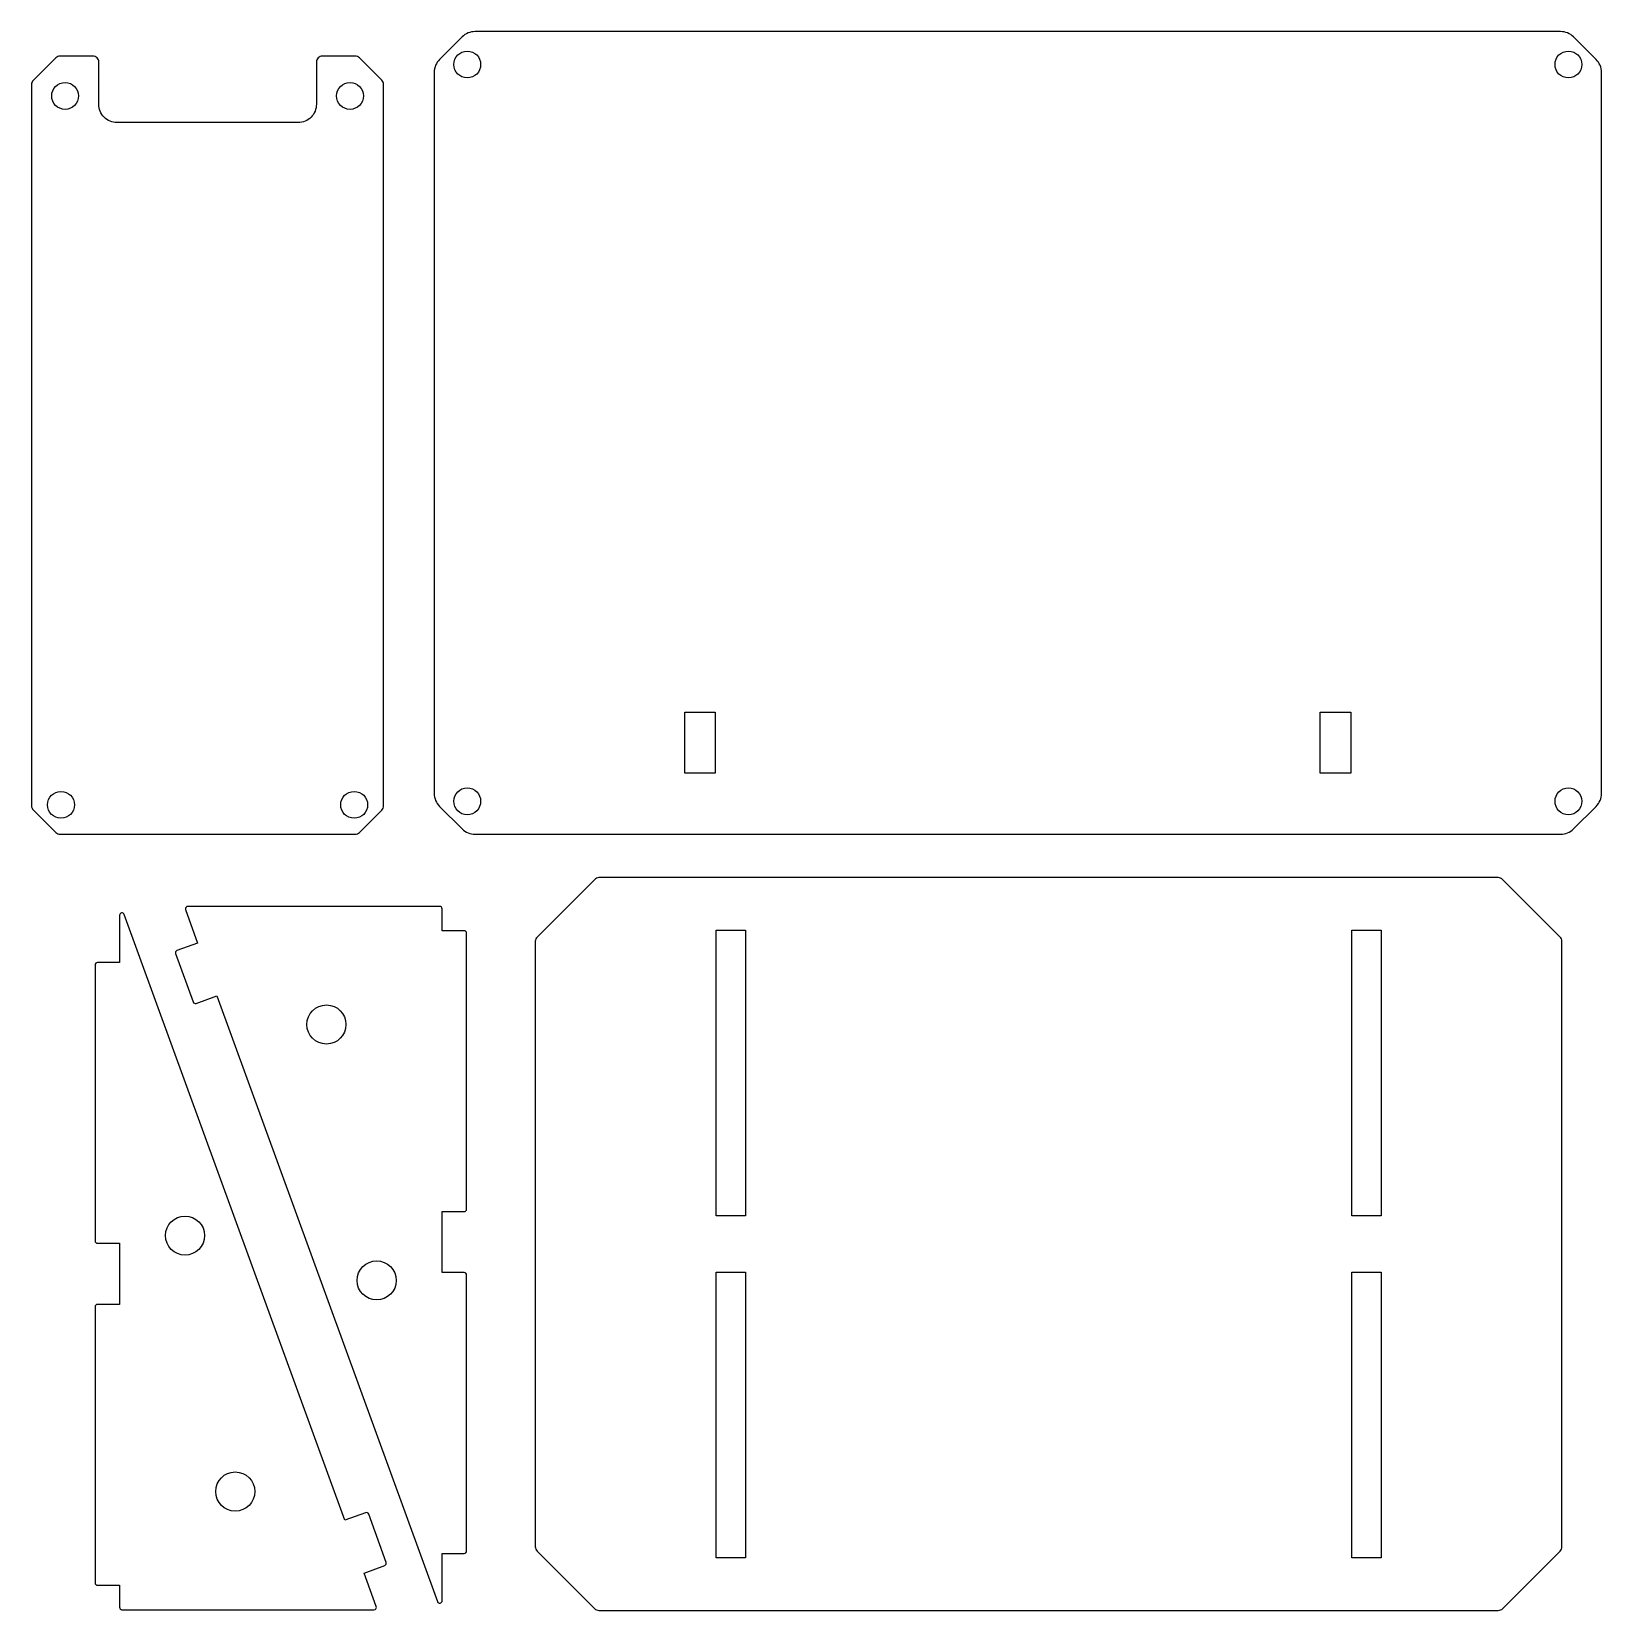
# Model space of a CAD drawing. Header units: millimetres. Extents: x 87 to 215, y -31 to 98.
import ezdxf

# ---------------------------------------------------------------- set-up
doc = ezdxf.new("R2010")
doc.units = ezdxf.units.MM
doc.layers.get('0').update_dxf_attribs({"linetype": 'CONTINUOUS'})

msp = doc.modelspace()

# ---------------------------------------------------------------- linework, layer by layer
for points in [[(212.95, 33.16), (214.79, 35, 0.198912), (215.23, 36.06), (215.23, 95.09, 0.198912), (214.79, 96.15), (212.95, 97.99, 0.198913), (211.89, 98.42), (123.06, 98.42, 0.198912), (122, 97.99), (120.16, 96.15, 0.198912), (119.72, 95.09), (119.72, 36.06, 0.198912), (120.16, 35), (122, 33.16, 0.198912), (123.06, 32.72), (211.89, 32.72, 0.198912)], [(110.08, 95.92), (110.08, 92.48, -0.414214), (108.58, 90.97), (93.77, 90.97, -0.414214), (92.28, 92.48), (92.28, 95.92, 0.414214), (91.78, 96.42), (89.11, 96.42, 0.198912), (88.75, 96.28), (86.92, 94.45, 0.198912), (86.77, 94.09), (86.77, 35.06, 0.198912), (86.92, 34.7), (88.75, 32.87, 0.198912), (89.11, 32.72), (113.24, 32.72, 0.198912), (113.6, 32.87), (115.43, 34.7, 0.198912), (115.57, 35.06), (115.57, 94.09, 0.198912), (115.43, 94.45), (113.6, 96.28, 0.198912), (113.24, 96.42), (110.57, 96.42, 0.414214)], [(128.14, -25.96), (132.85, -30.67, 0.198912), (133.2, -30.81), (206.79, -30.81, 0.198912), (207.14, -30.67), (211.85, -25.96, 0.198912), (211.99, -25.6), (211.99, 23.96, 0.198912), (211.85, 24.31), (207.14, 29.02, 0.198912), (206.79, 29.17), (133.2, 29.17, 0.198912), (132.85, 29.02), (128.14, 24.31, 0.198912), (127.99, 23.96), (127.99, -25.6, 0.198912)], [(92.17, -0.76), (93.97, -0.76), (93.97, -5.76), (92.17, -5.76, 0.414214), (91.97, -5.96), (91.97, -28.55, 0.414214), (92.17, -28.75), (93.97, -28.75), (93.97, -30.55, 0.414214), (94.17, -30.75), (114.79, -30.75, 0.520567), (114.98, -30.49), (113.98, -27.75), (115.67, -27.13, 0.414214), (115.79, -26.88), (114.36, -22.93, 0.414214), (114.1, -22.81), (112.41, -23.42), (94.36, 26.16, 0.8391), (93.97, 26.09), (93.97, 22.22), (92.17, 22.22, 0.414214), (91.97, 22.02), (91.97, -0.56, 0.414214)], [(122.17, 1.84, 0.414214), (122.37, 2.04), (122.37, 24.62, 0.414214), (122.17, 24.82), (120.37, 24.82), (120.37, 26.62, 0.414214), (120.17, 26.82), (99.56, 26.82, 0.520567), (99.37, 26.56), (100.36, 23.82), (98.67, 23.2, 0.414214), (98.55, 22.95), (99.99, 19, 0.414214), (100.25, 18.88), (101.94, 19.5), (119.98, -30.09, 0.8391), (120.37, -30.02), (120.37, -26.15), (122.17, -26.15, 0.414214), (122.37, -25.95), (122.37, -3.36, 0.414214), (122.17, -3.16), (120.37, -3.16), (120.37, 1.84)]]:
    msp.add_lwpolyline(points, format="xyb", close=True)
for points in [[(142.72, 37.72), (140.22, 37.72), (140.22, 42.72), (142.72, 42.72)], [(194.72, 42.72), (194.72, 37.72), (192.22, 37.72), (192.22, 42.72)], [(142.79, 24.87), (145.19, 24.87), (145.19, 1.48), (142.79, 1.48)], [(194.79, 24.87), (197.19, 24.87), (197.19, 1.48), (194.79, 1.48)], [(142.79, -26.51), (142.79, -3.12), (145.19, -3.12), (145.19, -26.51)], [(194.79, -26.51), (194.79, -3.12), (197.19, -3.12), (197.19, -26.51)]]:
    msp.add_lwpolyline(points, close=True)
for centre, radius in [((122.42, 95.73), 1.1), ((212.53, 95.73), 1.1), ((89.52, 93.16), 1.1), ((112.83, 93.16), 1.1), ((89.18, 35.13), 1.1), ((113.17, 35.13), 1.1), ((122.42, 35.42), 1.1), ((212.53, 35.42), 1.1), ((110.9, 17.15), 1.6), ((99.33, -0.13), 1.6), ((115.01, -3.8), 1.6), ((103.44, -21.08), 1.6)]:
    msp.add_circle(centre, radius)

doc.saveas('drawing.dxf')
